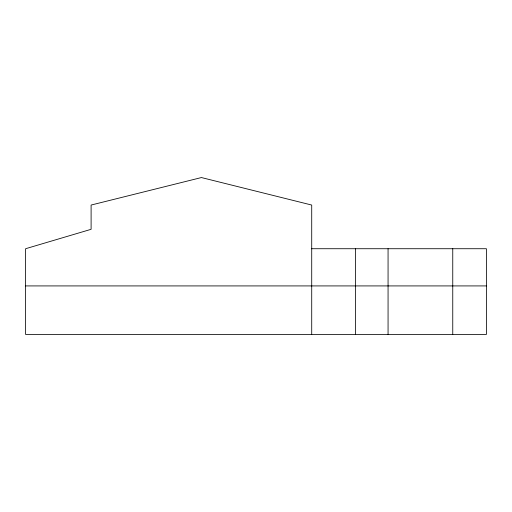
<?xml version="1.0" encoding="UTF-8"?>
<svg xmlns="http://www.w3.org/2000/svg" width="512" height="512" viewBox="0 0 512 512"><rect width="100%" height="100%" fill="white"/><g stroke="black" fill="none" stroke-linecap="round" stroke-linejoin="round"><path stroke-width="0.77" d="M311.354 248.723L486.4 248.723L486.4 334.445L25.6 334.445L25.6 248.723L91.104 229.312L91.104 205.05L201.414 177.555L311.718 205.05L311.718 334.445M25.6 285.92L486.4 285.92M452.755 248.723L452.755 334.445M388.064 248.723L388.064 334.445M355.552 248.723L355.552 334.445"/></g></svg>
